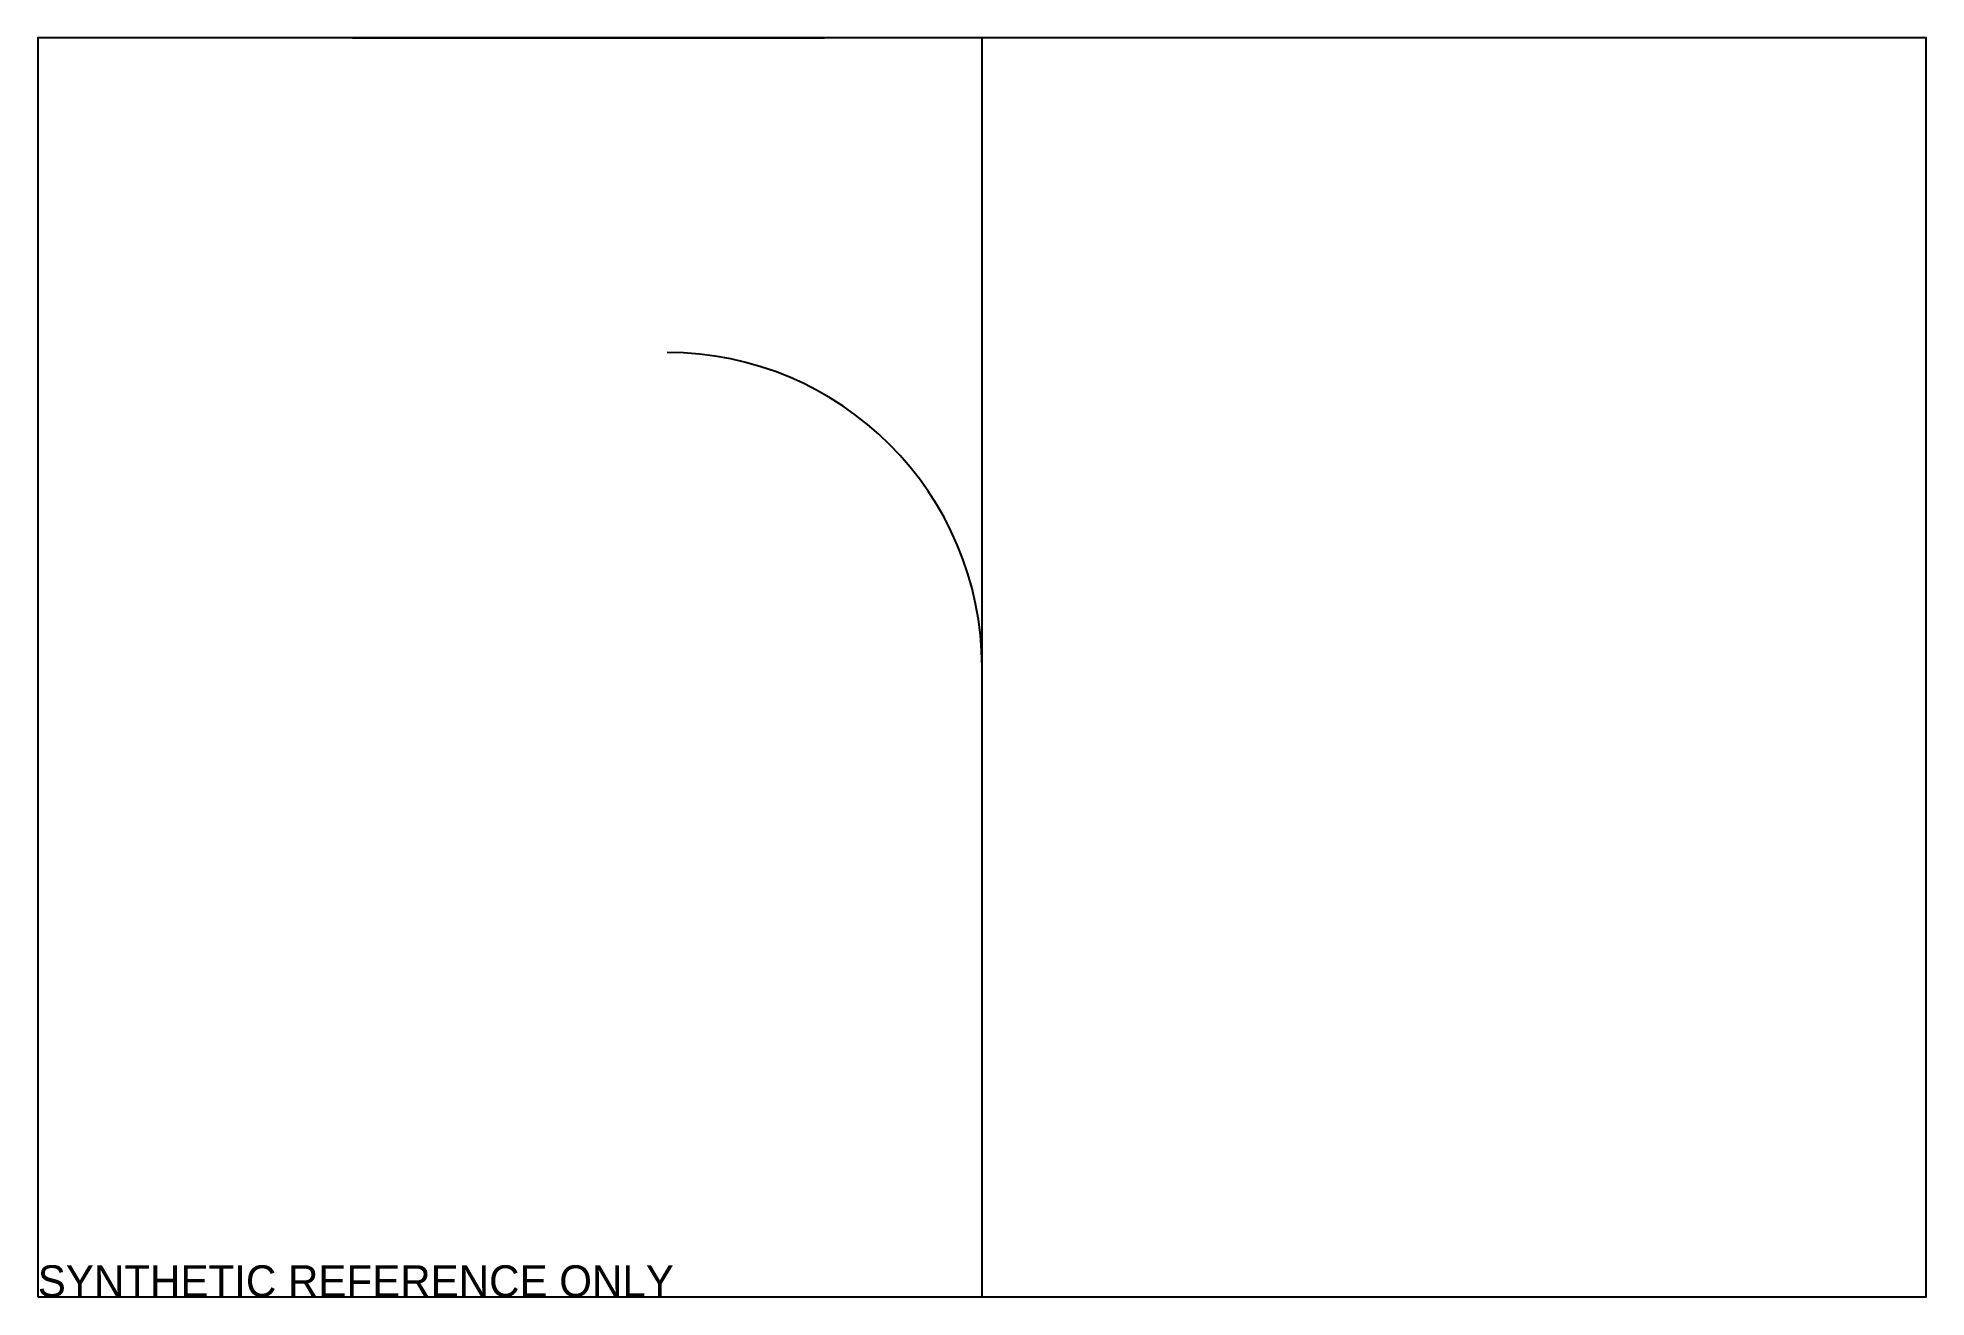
# Model space of a CAD drawing. Header units: millimetres. Extents: x 0 to 6000, y -1 to 4000.
import ezdxf

# ---------------------------------------------------------------- set-up
doc = ezdxf.new("R2010")
doc.units = ezdxf.units.MM
for name, color, linetype in [('DOOR', 7, 'Continuous'), ('REFERENCE', 7, 'Continuous'), ('WALL', 7, 'Continuous'), ('WINDOW', 7, 'Continuous')]:
    doc.layers.add(name, color=color, linetype=linetype)

msp = doc.modelspace()

# ---------------------------------------------------------------- linework, layer by layer
at = {"layer": 'DOOR'}
for p, q in [((3000, 1100), (3000, 2000)), ((800, 0), (1700, 0))]:
    msp.add_line(p, q, dxfattribs=at)
at = {"layer": 'WALL'}
msp.add_line((3000, 0), (3000, 4000), dxfattribs=at)
msp.add_lwpolyline([(0, 0), (6000, 0), (6000, 4000), (0, 4000)], close=True, dxfattribs=at)
msp.add_arc((2000, 2000), 1000, 0, 90, dxfattribs=at)
at = {"layer": 'WINDOW'}
msp.add_line((1000, 4000), (2500, 4000), dxfattribs=at)

# ---------------------------------------------------------------- texts
at = {"layer": 'REFERENCE'}
msp.add_text('SYNTHETIC REFERENCE ONLY', height=100, dxfattribs=at).set_placement((0, 0))

doc.saveas('drawing.dxf')
